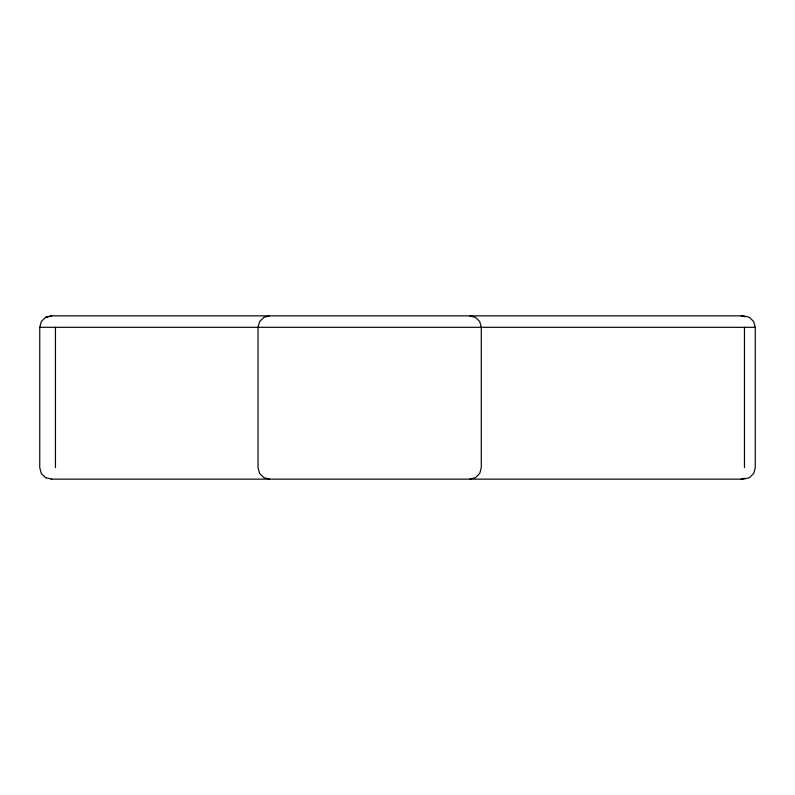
<?xml version="1.0" encoding="UTF-8"?>
<svg xmlns="http://www.w3.org/2000/svg" width="795" height="795" viewBox="0 0 795 795"><rect width="100%" height="100%" fill="white"/><g stroke="black" fill="none" stroke-linecap="round" stroke-linejoin="round"><path stroke-width="1.19" d="M51.755 479.147L45.494 477.616L41.29 473.423L39.75 467.689L39.75 327.311L41.29 321.578L45.494 317.384L51.238 315.853L743.762 315.853L749.506 317.384L753.71 321.578L755.25 327.311L755.25 467.689L753.71 473.423L749.506 477.616L743.762 479.147L51.238 479.147M51.755 315.853L45.494 317.384M269.555 315.853L263.791 317.384L259.577 321.578L258.027 327.311L258.027 467.689L259.577 473.423L263.791 477.616L269.555 479.147M469.756 479.147L475.519 477.616L479.733 473.423L481.283 467.689L481.283 327.311L479.733 321.578L475.519 317.384L469.756 315.853M741.188 479.147L744.667 478.232M39.75 327.311L755.25 327.311M45.494 477.616L46.021 477.616M741.188 315.853L744.667 316.768M744.458 327.311L744.458 467.689M55.451 327.311L55.451 467.689"/></g></svg>
